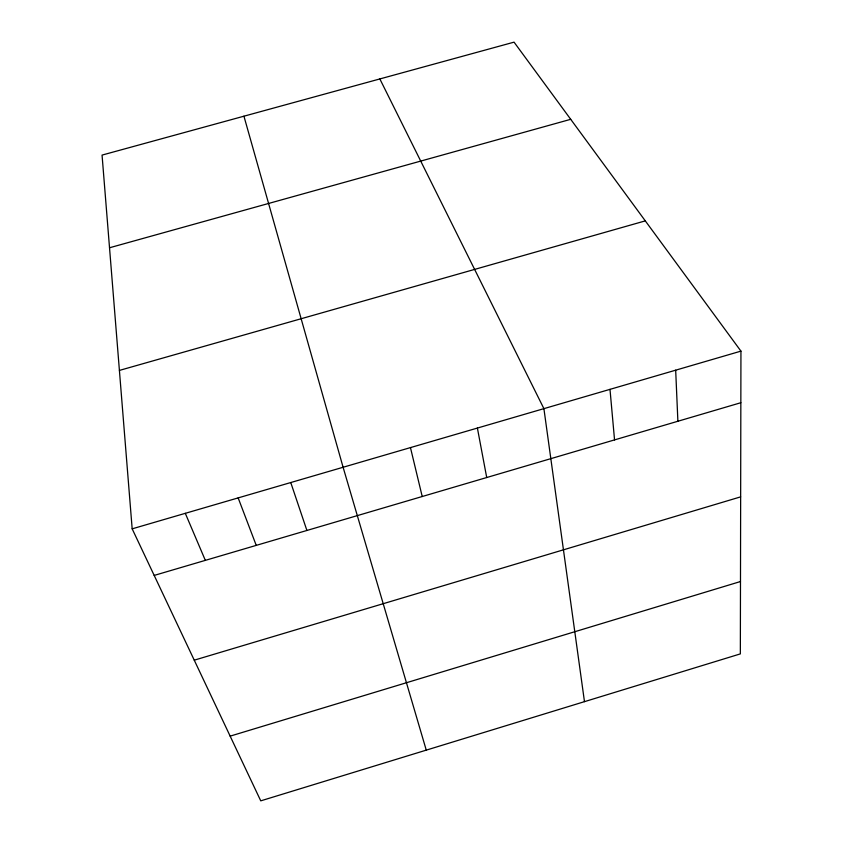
<?xml version="1.0" encoding="UTF-8"?>
<svg xmlns="http://www.w3.org/2000/svg" width="843" height="843" viewBox="0 0 843 843"><rect width="100%" height="100%" fill="white"/><g stroke="black" fill="none" stroke-linecap="round" stroke-linejoin="round"><path stroke-width="1.26" d="M740.944 351.131L740.344 653.894L260.75 800.85L132.172 528.835L102.056 155.091L514.051 42.15L740.944 351.131L132.172 528.835M230.16 736.139L740.481 581.533M194.259 660.174L740.649 496.864M154.195 575.421L740.839 402.722M119.411 370.414L645.295 220.877M109.527 247.768L570.711 119.316M379.845 78.936L543.904 408.644L584.473 701.661M185.302 513.324L205.334 560.363M238.158 497.897L256.24 545.379M290.761 482.544L306.905 530.468M426.263 750.133L343.101 467.264L243.933 116.197M410.457 447.601L422.217 496.516M477.391 428.065L486.717 477.528M609.995 389.35L614.547 439.898M675.675 370.182L677.888 421.247"/></g></svg>
